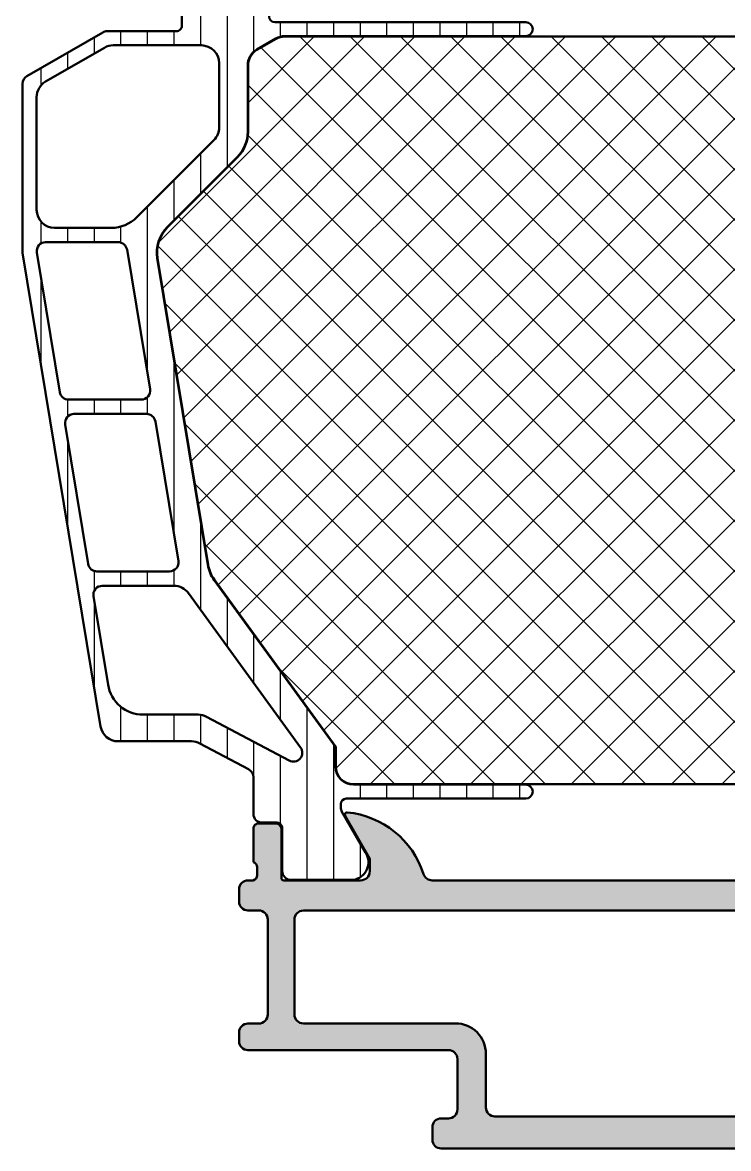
# Model space of a CAD drawing. Extents: x -35 to 63, y 0 to 100.
# Drawn here: x -15.9 to 23.5, y 0 to 62.9 of the extents above; entities that cross this region are included whole.
import ezdxf

# ---------------------------------------------------------------- set-up
doc = ezdxf.new("R2010")
doc.units = 0
for name, color, linetype, lineweight in [('0S-Alu contour', 7, 'Continuous', 50), ('0S-Alu hatch', 252, 'Continuous', 25), ('0S-Plastic contour', 254, 'Continuous', 50), ('0S-Plastic hatch', 253, 'Continuous', 25), ('0S-PT contour', 91, 'Continuous', 50), ('0S-PT hatch', 103, 'Continuous', 25)]:
    doc.layers.add(name, color=color, linetype=linetype, lineweight=lineweight)

# ---------------------------------------------------------------- blocks, each defined once
blk = doc.blocks.new('445610__4A74B0B7_3BEE_4CC4_B318_FDE7C0B896DA_')
at = {"layer": '0S-Alu hatch'}
h = blk.add_hatch(color=256, dxfattribs=at)
edge = h.paths.add_edge_path()
edge.add_line((-3.310000000000009, 13.31000000000002), (-2.710000000000015, 13.31))
edge.add_ellipse((-2.710000000000015, 12.8), major_axis=(-0.5100000000000016, 0), ratio=1, start_angle=180, end_angle=270, ccw=False)
edge.add_line((-2.200000000000013, 12.8), (-2.200000000000024, 7.499999999999991))
edge.add_ellipse((-2.710000000000015, 7.499999999999992), major_axis=(-0.5099999999999909, 0), ratio=1, start_angle=90, end_angle=180, ccw=False)
edge.add_line((-2.710000000000015, 6.990000000000001), (-3.309999999999995, 6.990000000000007))
edge.add_arc((-3.309999999999995, 6.499999999999992), 0.4900000000000154, 90, 180)
edge.add_line((-3.800000000000011, 6.499999999999992), (-3.799999999999961, 5.999999999999966))
edge.add_arc((-3.30999999999998, 5.999999999999992), 0.4899999999999807, 180, 269.9999999999983)
edge.add_line((-3.309999999999995, 5.510000000000012), (7.889999999999972, 5.510000000000005))
edge.add_ellipse((7.889999999999957, 5.000000000000011), major_axis=(-0.5099999999999936, 0), ratio=1, start_angle=180, end_angle=269.9999999999984, ccw=False)
edge.add_line((8.399999999999952, 5.000000000000011), (8.399999999999984, 2.200000000000017))
edge.add_ellipse((7.889999999999979, 2.200000000000014), major_axis=(-0.5100000000000052, 0), ratio=1, start_angle=90, end_angle=180, ccw=False)
edge.add_line((7.889999999999979, 1.690000000000009), (7.489999999999994, 1.690000000000004))
edge.add_arc((7.48999999999998, 1.199999999999998), 0.490000000000006, 89.99999999999834, 180)
edge.add_line((6.999999999999975, 1.199999999999998), (7.000000000000042, 0.4999999999999396))
edge.add_arc((7.490000000000009, 0.4999999999999795), 0.4899999999999665, 180, 270.0000000000008)
edge.add_line((7.490000000000016, 0.010000000000013), (62.49, 0.0100000000000001))
edge.add_arc((62.49, 0.5000000000000002), 0.4900000000000002, 270, 360)
edge.add_line((62.98, 0.5000000000000002), (62.98, 4.499999999999999))
edge.add_arc((62.49, 4.499999999999999), 0.490000000000002, 0, 90)
edge.add_line((62.49, 4.990000000000001), (61.18999999999999, 4.99))
edge.add_arc((61.18999999999999, 4.5), 0.4900000000000003, 90, 180)
edge.add_line((60.69999999999999, 4.5), (60.69999999999999, 4.010000000000005))
edge.add_line((60.69999999999999, 4.010000000000005), (61.69999999999999, 4.009999999999999))
edge.add_line((61.69999999999999, 4.009999999999999), (61.69999999999997, 2.599999999999995))
edge.add_ellipse((60.68999999999996, 2.600000000000012), major_axis=(-1.010000000000005, 0), ratio=1, start_angle=90.0000000000004, end_angle=180, ccw=False)
edge.add_line((60.68999999999997, 1.590000000000007), (56.69, 1.589999999999993))
edge.add_ellipse((56.68999999999999, 2.599999999999992), major_axis=(-1.009999999999999, 0), ratio=1, start_angle=0, end_angle=90.0000000000004, ccw=False)
edge.add_line((55.67999999999999, 2.599999999999992), (55.67999999999999, 4.009999999999999))
edge.add_line((55.67999999999999, 4.009999999999999), (56.67999999999999, 4.009999999999999))
edge.add_line((56.67999999999999, 4.009999999999999), (56.67999999999999, 4.499999999999998))
edge.add_arc((56.18999999999999, 4.499999999999998), 0.490000000000002, 0, 90)
edge.add_line((56.18999999999999, 4.99), (53.39000000000001, 4.99))
edge.add_arc((53.39000000000001, 4.499999999999996), 0.4900000000000038, 90, 180)
edge.add_line((52.9, 4.499999999999996), (52.9, 4.299999999999982))
edge.add_arc((53.39000000000001, 4.299999999999982), 0.490000000000002, 180, 270)
edge.add_line((53.39000000000001, 3.80999999999998), (53.89000000000001, 3.809999999999982))
edge.add_ellipse((53.89000000000001, 3.299999999999986), major_axis=(-0.5099999999999963, 0), ratio=1, start_angle=180, end_angle=270, ccw=False)
edge.add_line((54.40000000000001, 3.299999999999986), (54.39999999999999, 2.299999999999978))
edge.add_ellipse((53.88999999999999, 2.299999999999986), major_axis=(-0.5100000000000052, 0), ratio=1, start_angle=90, end_angle=180, ccw=False)
edge.add_line((53.88999999999999, 1.789999999999981), (41.18964331152376, 1.789999999999981))
edge.add_line((41.18964331152376, 1.789999999999981), (35.1180404795122, 2.223685916572258))
edge.add_ellipse((35.19, 3.231119203401299), major_axis=(-1.009999999999999, 0), ratio=1, start_angle=0, end_angle=85.91438322002477, ccw=False)
edge.add_line((34.17999999999999, 3.231119203401299), (34.18000000000024, 12.80000000000001))
edge.add_ellipse((34.69000000000024, 12.8), major_axis=(-0.5100000000000016, 0), ratio=1, start_angle=270.0000000000008, end_angle=360, ccw=False)
edge.add_line((34.69000000000023, 13.31), (35.49000000000001, 13.31))
edge.add_arc((35.49000000000001, 13.80000000000001), 0.4900000000000038, 270, 360)
edge.add_line((35.98000000000001, 13.80000000000001), (35.98000000000001, 14.99262344879951))
edge.add_ellipse((36.06883644654304, 15.26752059199312), major_axis=(-0.2888950563273834, 0), ratio=1, start_angle=-1.144255259760996, end_angle=72.09111310865973, ccw=False)
edge.add_line((35.77999900000005, 15.2732897379373), (35.77999900000004, 15.72668241068085))
edge.add_ellipse((36.06886709564321, 15.73244365946859), major_axis=(-0.2889255417371545, 0), ratio=1, start_angle=-72.08667931351499, end_angle=1.1425681414651763, ccw=False)
edge.add_line((35.98000000000003, 16.00736293485694), (35.98000000000002, 17.87999800000002))
edge.add_arc((35.69000000000003, 17.87999800000002), 0.2899999999999956, 0, 89.99999999999721)
edge.add_line((35.69000000000004, 18.16999800000002), (34.71002568095723, 18.16999800000001))
edge.add_arc((34.71002568095723, 17.87999800000002), 0.2899999999999885, 90, 180)
edge.add_line((34.42002568095724, 17.87999800000002), (34.42002568095726, 15.12000000000004))
edge.add_ellipse((34.29002568095724, 15.12000000000004), major_axis=(-0.1300000000000097, 0), ratio=1, start_angle=90, end_angle=180, ccw=False)
edge.add_line((34.29002568095724, 14.99000000000003), (29.99000000000005, 14.99000000000004))
edge.add_ellipse((29.99000000000005, 15.50000000000002), major_axis=(-0.5099999999999874, 0), ratio=1, start_angle=0, end_angle=90, ccw=False)
edge.add_line((29.48000000000007, 15.50000000000002), (29.48000000000014, 16.2026794919244))
edge.add_line((29.48000000000014, 16.2026794919244), (30.86283520358467, 18.59782032302762))
edge.add_arc((30.75188021535187, 18.66188021535177), 0.1281197846482875, 329.9999999999972, 455.622577550799)
edge.add_arc((31.22822324117371, 13.82339113815267), 4.989999999999554, 95.6225775507912, 162.2515836439295)
edge.add_ellipse((25.98999999999989, 15.50000000000053), major_axis=(-0.5100000000004781, 0), ratio=1, start_angle=90.0000000000008, end_angle=162.2515836439291, ccw=False)
edge.add_line((25.98999999999989, 14.99000000000005), (6.990000000000144, 14.99000000000003))
edge.add_ellipse((6.990000000000151, 15.50000000000094), major_axis=(-0.5100000000009111, 0), ratio=1, start_angle=17.74841635607021, end_angle=89.9999999999992, ccw=False)
edge.add_arc((1.751776758826338, 13.82339113815311), 4.989999999999107, 17.74841635607037, 84.3774224492091)
edge.add_arc((2.228119784648143, 18.66188021535176), 0.1281197846482884, 84.37742244921571, 209.9999999999992)
edge.add_line((2.117164796415334, 18.59782032302762), (3.499999999999857, 16.2026794919244))
edge.add_line((3.499999999999857, 16.2026794919244), (3.499999999999957, 15.50000000000009))
edge.add_ellipse((2.989999999999973, 15.50000000000002), major_axis=(-0.5099999999999838, 0), ratio=1, start_angle=90, end_angle=180, ccw=False)
edge.add_line((2.989999999999973, 14.99000000000004), (-1.310025680957231, 14.99000000000005))
edge.add_ellipse((-1.310025680957245, 15.12000000000005), major_axis=(-0.1300000000000026, 0), ratio=1, start_angle=0, end_angle=90.0000000000062, ccw=False)
edge.add_line((-1.440025680957248, 15.12000000000005), (-1.440025680957212, 17.87999800000001))
edge.add_arc((-1.730025680957204, 17.87999800000001), 0.289999999999992, 0, 90)
edge.add_line((-1.730025680957204, 18.16999800000001), (-2.710000000000015, 18.16999800000001))
edge.add_arc((-2.710000000000029, 17.87999800000001), 0.2899999999999991, 89.99999999999721, 180)
edge.add_line((-3.000000000000028, 17.87999800000001), (-3.000000000000007, 16.00736293485691))
edge.add_ellipse((-3.088867095643145, 15.73244365946855), major_axis=(-0.2889255417371483, 0), ratio=1, start_angle=178.8574318585939, end_angle=252.0866793135221, ccw=False)
edge.add_line((-2.799998999999971, 15.72668241068111), (-2.799999000000006, 15.27328973793624))
edge.add_ellipse((-3.088836446543062, 15.2675205919931), major_axis=(-0.2888950563274246, 0), ratio=1, start_angle=106.1312633629959, end_angle=181.144255259553, ccw=False)
edge.add_line((-3.00857017348752, 14.99), (-3.309999999999952, 14.99))
edge.add_arc((-3.30999999999998, 14.49999999999996), 0.4900000000000358, 89.99999999999667, 180)
edge.add_line((-3.800000000000016, 14.49999999999996), (-3.79999999999999, 13.80000000000002))
edge.add_arc((-3.309999999999995, 13.80000000000001), 0.4899999999999949, 180, 269.9999999999983)
edge = h.paths.add_edge_path()
edge.add_ellipse((-0.2099999999999866, 12.79999999999998), major_axis=(-0.5000000000000142, 0), ratio=1, start_angle=269.9999999999984, end_angle=360, ccw=False)
edge.add_line((-0.2099999999999724, 13.29999999999999), (32.29000000000026, 13.29999999999922))
edge.add_ellipse((32.29000000000025, 12.79999999999921), major_axis=(-0.5000000000000107, 0), ratio=1, start_angle=180, end_angle=269.9999999999984, ccw=False)
edge.add_line((32.79000000000027, 12.79999999999921), (32.79000000000025, 2.300000000000004))
edge.add_ellipse((32.29000000000025, 2.300000000000004), major_axis=(-0.5, 0), ratio=1, start_angle=90, end_angle=180, ccw=False)
edge.add_line((32.29000000000025, 1.800000000000004), (10.49, 1.800000000000003))
edge.add_ellipse((10.49000000000001, 2.30000000000001), major_axis=(-0.5000000000000071, 0), ratio=1, start_angle=0, end_angle=89.9999999999992, ccw=False)
edge.add_line((9.99, 2.300000000000006), (9.989999999999974, 5.300000000000005))
edge.add_arc((8.28999999999997, 5.300000000000005), 1.700000000000002, 0, 89.99999999999953)
edge.add_line((8.289999999999983, 7.000000000000007), (-0.2099999999999795, 7.000000000000007))
edge.add_ellipse((-0.2099999999999724, 7.500000000000029), major_axis=(-0.5000000000000214, 0), ratio=1, start_angle=0, end_angle=89.9999999999992, ccw=False)
edge.add_line((-0.7099999999999937, 7.500000000000029), (-0.7100000000000009, 12.79999999999998))
at = {"layer": '0S-Alu contour', "color": 7}
for points in [[(2.117164796415334, 18.59782032302762), (3.499999999999857, 16.2026794919244), (3.499999999999957, 15.50000000000009)], [(29.48000000000007, 15.50000000000002), (29.48000000000014, 16.2026794919244), (30.86283520358467, 18.59782032302762)], [(-3.000000000000028, 17.87999800000001), (-3.000000000000007, 16.00736293485691)], [(-1.730025680957204, 18.16999800000001), (-2.710000000000015, 18.16999800000001)], [(-1.440025680957248, 15.12000000000005), (-1.440025680957212, 17.87999800000001)], [(34.42002568095724, 17.87999800000002), (34.42002568095726, 15.12000000000004)], [(35.69000000000004, 18.16999800000002), (34.71002568095723, 18.16999800000001)], [(35.98000000000003, 16.00736293485694), (35.98000000000002, 17.87999800000002)], [(-2.799998999999971, 15.72668241068111), (-2.799999000000006, 15.27328973793624)], [(35.77999900000005, 15.2732897379373), (35.77999900000004, 15.72668241068085)], [(-3.800000000000016, 14.49999999999996), (-3.79999999999999, 13.80000000000002)], [(-3.00857017348752, 14.99), (-3.309999999999952, 14.99)], [(2.989999999999973, 14.99000000000004), (-1.310025680957231, 14.99000000000005)], [(25.98999999999989, 14.99000000000005), (6.990000000000144, 14.99000000000003)], [(34.29002568095724, 14.99000000000003), (29.99000000000005, 14.99000000000004)], [(35.98000000000001, 13.80000000000001), (35.98000000000001, 14.99262344879951)], [(-3.310000000000009, 13.31000000000002), (-2.710000000000015, 13.31)], [(-0.2099999999999724, 13.29999999999999), (32.29000000000026, 13.29999999999922)], [(34.69000000000023, 13.31), (35.49000000000001, 13.31)], [(-2.200000000000013, 12.8), (-2.200000000000024, 7.499999999999991)], [(-0.7099999999999937, 7.500000000000029), (-0.7100000000000009, 12.79999999999998)], [(32.79000000000027, 12.79999999999921), (32.79000000000025, 2.300000000000004)], [(34.17999999999999, 3.231119203401299), (34.18000000000024, 12.80000000000001)], [(-2.710000000000015, 6.990000000000001), (-3.309999999999995, 6.990000000000007)], [(8.289999999999983, 7.000000000000007), (-0.2099999999999795, 7.000000000000007)], [(-3.800000000000011, 6.499999999999992), (-3.799999999999961, 5.999999999999966)], [(-3.309999999999995, 5.510000000000012), (7.889999999999972, 5.510000000000005)], [(9.99, 2.300000000000006), (9.989999999999974, 5.300000000000005)], [(8.399999999999952, 5.000000000000011), (8.399999999999984, 2.200000000000017)], [(52.9, 4.499999999999996), (52.9, 4.299999999999982)], [(56.18999999999999, 4.99), (53.39000000000001, 4.99)], [(55.67999999999999, 2.599999999999992), (55.67999999999999, 4.009999999999999), (56.67999999999999, 4.009999999999999), (56.67999999999999, 4.499999999999998)], [(60.69999999999999, 4.5), (60.69999999999999, 4.010000000000005), (61.69999999999999, 4.009999999999999), (61.69999999999997, 2.599999999999995)], [(62.49, 4.990000000000001), (61.18999999999999, 4.99)], [(62.98, 0.5000000000000002), (62.98, 4.499999999999999)], [(53.39000000000001, 3.80999999999998), (53.89000000000001, 3.809999999999982)], [(54.40000000000001, 3.299999999999986), (54.39999999999999, 2.299999999999978)], [(53.88999999999999, 1.789999999999981), (41.18964331152376, 1.789999999999981), (35.1180404795122, 2.223685916572258)], [(7.889999999999979, 1.690000000000009), (7.489999999999994, 1.690000000000004)], [(32.29000000000025, 1.800000000000004), (10.49, 1.800000000000003)], [(60.68999999999997, 1.590000000000007), (56.69, 1.589999999999993)], [(6.999999999999975, 1.199999999999998), (7.000000000000042, 0.4999999999999396)], [(7.490000000000016, 0.010000000000013), (62.49, 0.0100000000000001)]]:
    blk.add_lwpolyline(points, dxfattribs=at)
for centre, radius, start, end in [((2.228119784648143, 18.66188021535176), 0.1281197846482884, 84.37742244921571, 209.9999999999992), ((1.751776758826338, 13.82339113815311), 4.989999999999107, 17.74841635607037, 84.3774224492091), ((31.22822324117371, 13.82339113815267), 4.989999999999554, 95.6225775507912, 162.2515836439295), ((30.75188021535187, 18.66188021535177), 0.1281197846482875, 329.9999999999972, 95.6225775507991), ((-2.710000000000029, 17.87999800000001), 0.2899999999999991, 89.99999999999721, 180), ((-1.730025680957204, 17.87999800000001), 0.289999999999992, 0, 90), ((34.71002568095723, 17.87999800000002), 0.2899999999999885, 90, 180), ((35.69000000000003, 17.87999800000002), 0.2899999999999956, 0, 89.99999999999721), ((-3.30999999999998, 14.49999999999996), 0.4900000000000358, 89.99999999999667, 180), ((-3.309999999999995, 13.80000000000001), 0.4899999999999949, 180, 269.9999999999983), ((35.49000000000001, 13.80000000000001), 0.4900000000000038, 270, 0), ((-3.309999999999995, 6.499999999999992), 0.4900000000000154, 90, 180), ((8.28999999999997, 5.300000000000005), 1.700000000000002, 0, 89.99999999999953), ((-3.30999999999998, 5.999999999999992), 0.4899999999999807, 180, 269.9999999999983), ((53.39000000000001, 4.499999999999996), 0.4900000000000038, 90, 180), ((56.18999999999999, 4.499999999999998), 0.490000000000002, 0, 90), ((61.18999999999999, 4.5), 0.4900000000000003, 90, 180), ((62.49, 4.499999999999999), 0.490000000000002, 0, 90), ((53.39000000000001, 4.299999999999982), 0.490000000000002, 180, 270), ((7.48999999999998, 1.199999999999998), 0.490000000000006, 89.99999999999834, 180), ((7.490000000000009, 0.4999999999999795), 0.4899999999999665, 180, 270.0000000000008), ((62.49, 0.5000000000000002), 0.4900000000000002, 270, 0)]:
    blk.add_arc(centre, radius, start, end, dxfattribs=at)
at = {"layer": '0S-Alu contour', "color": 7, "extrusion": (0, 0, -1)}
for centre, radius, start, end in [((3.088867095643145, 15.73244365946855), 0.2889255417371483, 107.9133206864779, 181.1425681414062), ((-36.06886709564321, 15.73244365946859), 0.2889255417371545, 358.8574318585348, 72.08667931351503), ((3.088836446543062, 15.2675205919931), 0.2888950563274246, 178.855744740447, 253.8687366370041), ((1.310025680957245, 15.12000000000005), 0.1300000000000026, 269.9999999999938, 0), ((-2.989999999999973, 15.50000000000002), 0.5099999999999838, 180, 270), ((-6.990000000000151, 15.50000000000094), 0.5100000000009111, 270.0000000000008, 342.2515836439298), ((-25.98999999999989, 15.50000000000053), 0.5100000000004781, 197.748416356071, 269.9999999999992), ((-29.99000000000005, 15.50000000000002), 0.5099999999999874, 270, 0), ((-34.29002568095724, 15.12000000000004), 0.1300000000000097, 180, 270), ((-36.06883644654304, 15.26752059199312), 0.2888950563273834, 287.9088868913403, 1.144255259760998), ((2.710000000000015, 12.8), 0.5100000000000016, 90, 180), ((0.2099999999999866, 12.79999999999998), 0.5000000000000142, 0, 90.0000000000016), ((-32.29000000000025, 12.79999999999921), 0.5000000000000107, 90.0000000000016, 180), ((-34.69000000000024, 12.8), 0.5100000000000016, 0, 89.9999999999992), ((2.710000000000015, 7.499999999999992), 0.5099999999999909, 180, 270), ((0.2099999999999724, 7.500000000000029), 0.5000000000000214, 270.0000000000008, 0), ((-7.889999999999957, 5.000000000000011), 0.5099999999999936, 90.0000000000016, 180), ((-53.89000000000001, 3.299999999999986), 0.5099999999999963, 90, 180), ((-35.19, 3.231119203401299), 1.009999999999999, 274.0856167799752, 0), ((-56.68999999999999, 2.599999999999992), 1.009999999999999, 269.9999999999996, 0), ((-60.68999999999996, 2.600000000000012), 1.010000000000005, 180, 269.9999999999996), ((-7.889999999999979, 2.200000000000014), 0.5100000000000052, 180, 270), ((-10.49000000000001, 2.30000000000001), 0.5000000000000071, 270.0000000000008, 0), ((-32.29000000000025, 2.300000000000004), 0.5, 180, 270), ((-53.88999999999999, 2.299999999999986), 0.5100000000000052, 180, 270)]:
    blk.add_arc(centre, radius, start, end, dxfattribs=at)
blk = doc.blocks.new('465900__CB532EB1_6061_4CC6_B589_75F19FBD6495_')
at = {"layer": '0S-PT hatch'}
h = blk.add_hatch(dxfattribs=at)
h.set_pattern_fill('ANSI37', color=256, scale=0.625, angle=90, style=0)
h.set_pattern_definition([(135, (0, 0), (-1.403165018917055, -1.403165018917055), []), (225, (0, 0), (1.403165018917055, -1.403165018917055), [])])
edge = h.paths.add_edge_path()
edge.add_line((29.57999999999995, 61.14999999999987), (29.58000000000001, 21.3500000000001))
edge.add_ellipse((28.58999999999996, 21.3500000000001), major_axis=(-0.9900000000000446, 0), ratio=1, start_angle=90.0000000000004, end_angle=180, ccw=False)
edge.add_line((28.58999999999997, 20.36000000000005), (12.21179744661188, 20.36000000000002))
edge.add_line((12.21179744661188, 20.36000000000002), (2.59000000000006, 20.36000000000001))
edge.add_ellipse((2.59000000000006, 21.35000000000001), major_axis=(-0.9899999999999913, 0), ratio=1, start_angle=0, end_angle=90, ccw=False)
edge.add_line((1.600000000000068, 21.35000000000001), (1.600000000000065, 22.45324919696233))
edge.add_line((1.600000000000065, 22.45324919696233), (-5.173803639684231, 31.77659005944563))
edge.add_ellipse((-3.563859820878143, 32.94628271150757), major_axis=(-1.989999999999907, 0), ratio=1, start_angle=9.360190801912609, end_angle=35.999999999999204, ccw=False)
edge.add_line((-5.527363772053766, 32.62262821406107), (-8.351706504563815, 49.75697412462211))
edge.add_ellipse((-6.388202553388076, 50.08062862206867), major_axis=(-1.99000000000003, 0), ratio=1, start_angle=-45.00000000000023, end_angle=9.360190801913689, ccw=False)
edge.add_line((-7.795345047949322, 51.48777111662993), (-3.88871536981501, 55.39440079476418))
edge.add_arc((-5.30999999999998, 56.81568542494911), 2.009999999999989, 315.0000000000007, 360)
edge.add_line((-3.299999999999991, 56.81568542494911), (-3.299999999999847, 60.53341924626914))
edge.add_ellipse((-2.309999999999824, 60.53341924626911), major_axis=(-0.9900000000000233, 0), ratio=1, start_angle=299.9999999999995, end_angle=360, ccw=False)
edge.add_line((-2.804999999999829, 61.39078439601573), (-1.737050807568827, 62.00736514974661))
edge.add_ellipse((-1.242050807568809, 61.15000000000001), major_axis=(-0.9900000000000071, 0), ratio=1, start_angle=270, end_angle=300.000000000001, ccw=False)
edge.add_line((-1.242050807568809, 62.14000000000003), (12.21179744661189, 62.13999999999996))
edge.add_line((12.21179744661189, 62.13999999999996), (28.5899999999999, 62.13999999999993))
edge.add_ellipse((28.5899999999999, 61.14999999999987), major_axis=(-0.9900000000000517, 0), ratio=1, start_angle=180, end_angle=270, ccw=False)
at = {"layer": '0S-PT contour', "color": 7}
for points in [[(-2.804999999999829, 61.39078439601573), (-1.737050807568827, 62.00736514974661)], [(-1.242050807568809, 62.14000000000003), (12.21179744661189, 62.13999999999996), (28.5899999999999, 62.13999999999993)], [(29.57999999999995, 61.14999999999987), (29.58000000000001, 21.3500000000001)], [(-3.299999999999991, 56.81568542494911), (-3.299999999999847, 60.53341924626914)], [(-7.795345047949322, 51.48777111662993), (-3.88871536981501, 55.39440079476418)], [(-5.527363772053766, 32.62262821406107), (-8.351706504563815, 49.75697412462211)], [(1.600000000000068, 21.35000000000001), (1.600000000000065, 22.45324919696233), (-5.173803639684231, 31.77659005944563)], [(28.58999999999997, 20.36000000000005), (12.21179744661188, 20.36000000000002), (2.59000000000006, 20.36000000000001)]]:
    blk.add_lwpolyline(points, dxfattribs=at)
at = {"layer": '0S-PT contour', "color": 7, "extrusion": (0, 0, -1)}
for centre, radius, start, end in [((1.242050807568809, 61.15000000000001), 0.9900000000000071, 59.99999999999899, 90), ((-28.5899999999999, 61.14999999999987), 0.9900000000000517, 90, 180), ((2.309999999999824, 60.53341924626911), 0.9900000000000233, 0, 60.00000000000052), ((6.388202553388076, 50.08062862206867), 1.99000000000003, 350.6398091980863, 45.00000000000022), ((3.563859820878143, 32.94628271150757), 1.989999999999907, 324.0000000000009, 350.6398091980874), ((-2.59000000000006, 21.35000000000001), 0.9899999999999913, 270, 0), ((-28.58999999999996, 21.3500000000001), 0.9900000000000446, 180, 269.9999999999996)]:
    blk.add_arc(centre, radius, start, end, dxfattribs=at)
at = {"layer": '0S-PT contour', "color": 7}
blk.add_arc((-5.30999999999998, 56.81568542494911), 2.009999999999989, 315.0000000000007, 0, dxfattribs=at)
blk = doc.blocks.new('245333__9AE1B75B_68EC_4217_87AC_3E8BCC204425___A74918F2_8192_41A2_B50B_D29DF72A9CAD_')
at = {"layer": '0S-Plastic hatch'}
h = blk.add_hatch(dxfattribs=at)
h.set_pattern_fill('ANSI31', color=256, scale=0.4680000000000001, angle=45, style=0)
h.set_pattern_definition([(90, (0, 0), (-1.4859, 0), [])])
edge = h.paths.add_edge_path()
edge.add_arc((-7.310000000000009, 62.7500000000001), 0.3100000000001444, 269.9999999999973, 360)
edge.add_line((-6.999999999999864, 62.7500000000001), (-7.000000000000191, 63.79000299999985))
edge.add_ellipse((-6.510000000000196, 63.79000299999999), major_axis=(-0.4899999999999949, 0), ratio=1, start_angle=270.00000000000165, end_angle=360, ccw=False)
edge.add_line((-6.510000000000211, 64.280003), (-5.699668628398633, 64.280003))
edge.add_arc((-5.699668628404602, 64.59000300000599), 0.310000000005985, 270.0000000011031, 360.0079248439906)
edge.add_line((-5.38966863136391, 64.59004587753816), (-5.390000574115695, 66.98993624986667))
edge.add_ellipse((-4.900004601357032, 66.99000402256138), major_axis=(-0.4899959774455775, 0), ratio=1, start_angle=-90, end_angle=0.007924737246696623, ccw=False)
edge.add_line((-4.900004601357032, 67.48000000000697), (-1.424177465547835, 67.47999999999999))
edge.add_ellipse((-1.565771112623828, 66.50018192527713), major_axis=(-0.9899960709244693, 0), ratio=1, start_angle=147.2592430116709, end_angle=261.7771036411068, ccw=False)
edge.add_line((-0.7330594076424523, 65.96475365105836), (-2.05168440619763, 63.68082784542121))
edge.add_arc((-1.610085349575093, 63.42587054617024), 0.509914650947844, 150.0000034023275, 180)
edge.add_line((-2.120000000522937, 63.42587054617024), (-2.119999999999912, 63.25000000000013))
edge.add_arc((-1.809999999999867, 63.25), 0.3100000000000449, 180, 270)
edge.add_line((-1.809999999999867, 62.93999999999996), (12.21179744661189, 62.94000000000003))
edge.add_ellipse((12.21179744661189, 62.55000000000002), major_axis=(-0.3900000000000006, 0), ratio=1, start_angle=90, end_angle=270, ccw=False)
edge.add_line((12.21179744661189, 62.16000000000002), (-1.242050807568809, 62.16000000000002))
edge.add_arc((-1.242050807568794, 61.15000000000001), 1.010000000000005, 90.00000000000081, 120.0000000000013)
edge.add_line((-1.747050807568818, 62.02468565782229), (-2.814999999999834, 61.40810490409141))
edge.add_arc((-2.309999999999824, 60.53341924626909), 1.010000000000035, 119.9999999999994, 180)
edge.add_line((-3.319999999999861, 60.53341924626909), (-3.319999999999986, 56.81568542494908))
edge.add_ellipse((-5.30999999999998, 56.81568542494911), major_axis=(-1.989999999999994, 0), ratio=1, start_angle=135.0000000000008, end_angle=180, ccw=False)
edge.add_line((-3.902857505438737, 55.4085429303879), (-7.809487183573047, 51.50191325225367))
edge.add_arc((-6.388202553388076, 50.08062862206866), 2.010000000000039, 134.9999999999993, 189.360190801913)
edge.add_line((-8.371440212615845, 49.75372131560256), (-5.547097480105783, 32.61937540504151))
edge.add_arc((-3.563859820878128, 32.94628271150761), 2.009999999999926, 189.3601908019132, 216)
edge.add_line((-5.189983979571714, 31.76483435439978), (1.580000000000069, 22.44675080303767))
edge.add_line((1.580000000000069, 22.44675080303767), (1.580000000000076, 21.35000000000001))
edge.add_arc((2.590000000000074, 21.35000000000001), 1.009999999999998, 180, 269.9999999999988)
edge.add_line((2.590000000000053, 20.34000000000001), (12.21179744661188, 20.34000000000002))
edge.add_ellipse((12.21179744661188, 19.95000000000001), major_axis=(-0.3900000000000077, 0), ratio=1, start_angle=90, end_angle=270, ccw=False)
edge.add_line((12.21179744661188, 19.56), (2.19000000000004, 19.55999999999998))
edge.add_arc((2.190000000000047, 19.25000000000003), 0.3099999999999561, 90.00000000000134, 180)
edge.add_line((1.880000000000091, 19.25000000000003), (1.879999999475245, 19.07412934928449))
edge.add_arc((2.389914507581892, 19.07412934928548), 0.5099145081066468, 180, 209.9999965994565)
edge.add_line((1.948315574671404, 18.81917212144136), (3.266940554096748, 16.53524634894159))
edge.add_ellipse((2.434228849115342, 15.99981807472284), major_axis=(-0.9899960709244771, 0), ratio=1, start_angle=98.2228963588982, end_angle=212.7407569883268, ccw=False)
edge.add_line((2.575822496191421, 15.01999999999999), (-0.9000046396178333, 15.01999999999302))
edge.add_ellipse((-0.9000046396270633, 15.5099959774294), major_axis=(-0.4899959774363811, 0), ratio=1, start_angle=-0.00792480466878942, end_angle=90.00000000107917, ccw=False)
edge.add_line((-1.39000061237645, 15.51006375070049), (-1.389668669624676, 17.90995412304522))
edge.add_arc((-1.699668666659469, 17.90999699999998), 0.3100000000000087, 359.9920752627073, 450.0000000005043)
edge.add_line((-1.699668666662198, 18.21999699999999), (-2.510002678902004, 18.21999699999282))
edge.add_ellipse((-2.510002678902004, 18.70999432109072), major_axis=(-0.4899973210978921, 0), ratio=1, start_angle=0, end_angle=90, ccw=False)
edge.add_line((-2.999999999999896, 18.70999432109072), (-2.999999999999992, 20.74944778337538))
edge.add_arc((-3.509999999999941, 20.74944778337535), 0.5099999999999483, 0, 62.02052561152114)
edge.add_line((-3.270730834759483, 21.19983680029859), (-5.985290978483739, 22.64194687665201))
edge.add_arc((-6.459137756705139, 21.74999999999992), 1.010000000000107, 62.02052561152096, 90)
edge.add_line((-6.459137756705139, 22.76000000000003), (-10.56134089668841, 22.75999999999998))
edge.add_ellipse((-10.56134089668841, 23.74999999999992), major_axis=(-0.9899999999999485, 0), ratio=1, start_angle=9.360190801913404, end_angle=90, ccw=False)
edge.add_line((-11.53815944526321, 23.58898595353155), (-15.89999999999991, 50.05081865226768))
edge.add_line((-15.89999999999991, 50.05081865226768), (-15.89999999999991, 59.50551362713286))
edge.add_ellipse((-15.40999999999989, 59.50551362713286), major_axis=(-0.4900000000000233, 0), ratio=1, start_angle=300.00000000000296, end_angle=360, ccw=False)
edge.add_line((-15.65499999999992, 59.92986607498725), (-11.4210254037848, 62.37435244785432))
edge.add_ellipse((-11.17602540378483, 61.95000000000005), major_axis=(-0.4899999999998956, 0), ratio=1, start_angle=270, end_angle=300.0000000000038, ccw=False)
edge.add_line((-11.17602540378483, 62.43999999999995), (-7.310000000000023, 62.43999999999996))
edge = h.paths.add_edge_path()
edge.add_line((-4.909999999999961, 57.06421356237299), (-4.909999999999847, 60.64999999999991))
edge.add_arc((-5.909999999999833, 60.64999999999994), 0.9999999999999857, 0, 90)
edge.add_line((-5.909999999999833, 61.64999999999992), (-10.827691453624, 61.64999999999994))
edge.add_arc((-10.82769145362402, 60.64999999999985), 1.000000000000092, 89.9999999999992, 119.9999999999991)
edge.add_line((-11.32769145362405, 61.51602540378437), (-14.60999999999985, 59.62098368097095))
edge.add_arc((-14.10999999999985, 58.75495827718644), 1.000000000000057, 119.9999999999981, 180)
edge.add_line((-15.10999999999991, 58.75495827718645), (-15.10999999999991, 52.44999999999997))
edge.add_arc((-14.11000000000002, 52.44999999999997), 0.9999999999998863, 180, 270)
edge.add_line((-14.11000000000002, 51.45000000000008), (-10.93842712474602, 51.45000000000008))
edge.add_arc((-10.93842712474605, 53.45000000000008), 2, 270.0000000000008, 314.9999999999993)
edge.add_line((-9.52421356237297, 52.03578643762696), (-5.202893218813422, 56.35710678118647))
edge.add_arc((-5.909999999999975, 57.06421356237303), 1.000000000000018, 314.9999999999995, 360)
edge = h.paths.add_edge_path()
edge.add_line((-8.775906908291056, 42.43132022548903), (-10.06162119400547, 50.2313202254891))
edge.add_arc((-10.55496389530589, 50.15000000000002), 0.499999999999992, 9.36019080191405, 90)
edge.add_line((-10.55496389530589, 50.65000000000001), (-14.60894096789276, 50.65000000000001))
edge.add_arc((-14.60894096789276, 50.15000000000002), 0.4999999999999929, 90, 189.3601908019149)
edge.add_line((-15.10228366919317, 50.06867977451093), (-13.81656938347876, 42.26867977451079))
edge.add_arc((-13.32322668217833, 42.34999999999987), 0.4999999999999908, 189.3601908019132, 270.0000000000012)
edge.add_line((-13.32322668217832, 41.84999999999988), (-9.269249609591476, 41.84999999999994))
edge.add_arc((-9.269249609591476, 42.34999999999994), 0.5, 270, 369.360190801914)
edge = h.paths.add_edge_path()
edge.add_line((-7.193489325873507, 32.83132022548905), (-8.47920361158777, 40.63132022548901))
edge.add_arc((-8.972546312888205, 40.54999999999993), 0.5000000000000048, 9.360190801912992, 90)
edge.add_line((-8.972546312888205, 41.04999999999994), (-13.02652338547502, 41.04999999999987))
edge.add_arc((-13.02652338547502, 40.54999999999987), 0.5000000000000071, 90, 189.3601908019128)
edge.add_line((-13.51986608677546, 40.46867977451078), (-12.23415180106117, 32.66867977451082))
edge.add_arc((-11.74080909976073, 32.7499999999999), 0.5000000000000036, 189.3601908019121, 269.9999999999996)
edge.add_line((-11.74080909976073, 32.24999999999989), (-7.686832027173913, 32.24999999999996))
edge.add_arc((-7.686832027173942, 32.74999999999997), 0.5000000000000071, 270.0000000000033, 369.360190801913)
edge = h.paths.add_edge_path()
edge.add_arc((-7.436116965542247, 30.44999999999996), 0.9999999999999944, 36, 90.00000000000081)
edge.add_line((-7.436116965542261, 31.44999999999996), (-11.44410580305757, 31.44999999999991))
edge.add_arc((-11.44410580305757, 30.9499999999999), 0.5000000000000071, 90, 189.3601908019133)
edge.add_line((-11.93744850435801, 30.86867977451082), (-11.1225099313139, 25.92471909804354))
edge.add_arc((-9.149139126112251, 26.24999999999988), 1.999999999999937, 189.3601908019139, 270.0000000000008)
edge.add_line((-9.149139126112225, 24.24999999999994), (-6.085431121647339, 24.24999999999998))
edge.add_ellipse((-6.085431121647339, 23.2500000000001), major_axis=(-0.9999999999998826, 0), ratio=1, start_angle=242.0205256115195, end_angle=270, ccw=False)
edge.add_line((-5.616275895685639, 24.13311571945741), (-1.003608449807124, 21.68263613883446))
edge.add_arc((-0.7690308368262678, 22.12419399856317), 0.4999999999999998, 242.0205256115221, 395.9999999999988)
edge.add_line((-0.3645223396387873, 22.4180866247094), (-6.627099971167304, 31.03778525229243))
at = {"layer": '0S-Alu contour', "color": 7}
for points in [[(-11.32769145362405, 61.51602540378437), (-14.60999999999985, 59.62098368097095)], [(-5.909999999999833, 61.64999999999992), (-10.827691453624, 61.64999999999994)], [(-4.909999999999961, 57.06421356237299), (-4.909999999999847, 60.64999999999991)], [(-15.10999999999991, 58.75495827718645), (-15.10999999999991, 52.44999999999997)], [(-9.52421356237297, 52.03578643762696), (-5.202893218813422, 56.35710678118647)], [(-14.11000000000002, 51.45000000000008), (-10.93842712474602, 51.45000000000008)], [(-10.55496389530589, 50.65000000000001), (-14.60894096789276, 50.65000000000001)], [(-15.10228366919317, 50.06867977451093), (-13.81656938347876, 42.26867977451079)], [(-8.775906908291056, 42.43132022548903), (-10.06162119400547, 50.2313202254891)], [(-13.32322668217832, 41.84999999999988), (-9.269249609591476, 41.84999999999994)], [(-8.972546312888205, 41.04999999999994), (-13.02652338547502, 41.04999999999987)], [(-13.51986608677546, 40.46867977451078), (-12.23415180106117, 32.66867977451082)], [(-7.193489325873507, 32.83132022548905), (-8.47920361158777, 40.63132022548901)], [(-11.74080909976073, 32.24999999999989), (-7.686832027173913, 32.24999999999996)], [(-11.93744850435801, 30.86867977451082), (-11.1225099313139, 25.92471909804354)], [(-7.436116965542261, 31.44999999999996), (-11.44410580305757, 31.44999999999991)], [(-0.3645223396387873, 22.4180866247094), (-6.627099971167304, 31.03778525229243)], [(-9.149139126112225, 24.24999999999994), (-6.085431121647339, 24.24999999999998)], [(-5.616275895685639, 24.13311571945741), (-1.003608449807124, 21.68263613883446)]]:
    blk.add_lwpolyline(points, dxfattribs=at)
for centre, radius, start, end in [((-10.82769145362402, 60.64999999999985), 1.000000000000092, 89.9999999999992, 119.9999999999991), ((-5.909999999999833, 60.64999999999994), 0.9999999999999857, 0, 90), ((-14.10999999999985, 58.75495827718644), 1.000000000000057, 119.9999999999981, 180), ((-5.909999999999975, 57.06421356237303), 1.000000000000018, 314.9999999999995, 0), ((-14.11000000000002, 52.44999999999997), 0.9999999999998863, 180, 270), ((-10.93842712474605, 53.45000000000008), 2, 270.0000000000008, 314.9999999999993), ((-14.60894096789276, 50.15000000000002), 0.4999999999999929, 90, 189.3601908019149), ((-10.55496389530589, 50.15000000000002), 0.499999999999992, 9.36019080191405, 90), ((-13.32322668217833, 42.34999999999987), 0.4999999999999908, 189.3601908019132, 270.0000000000012), ((-9.269249609591476, 42.34999999999994), 0.5, 270, 9.36019080191405), ((-13.02652338547502, 40.54999999999987), 0.5000000000000071, 90, 189.3601908019128), ((-8.972546312888205, 40.54999999999993), 0.5000000000000048, 9.360190801912992, 90), ((-7.686832027173942, 32.74999999999997), 0.5000000000000071, 270.0000000000033, 9.360190801912992), ((-11.74080909976073, 32.7499999999999), 0.5000000000000036, 189.3601908019121, 269.9999999999996), ((-11.44410580305757, 30.9499999999999), 0.5000000000000071, 90, 189.3601908019133), ((-7.436116965542247, 30.44999999999996), 0.9999999999999944, 36, 90.00000000000081), ((-9.149139126112251, 26.24999999999988), 1.999999999999937, 189.3601908019139, 270.0000000000008), ((-0.7690308368262678, 22.12419399856317), 0.4999999999999998, 242.0205256115221, 35.99999999999873)]:
    blk.add_arc(centre, radius, start, end, dxfattribs=at)
at = {"layer": '0S-Alu contour', "color": 7, "extrusion": (0, 0, -1)}
blk.add_arc((6.085431121647339, 23.2500000000001), 0.9999999999998826, 90, 117.9794743884805, dxfattribs=at)
at = {"layer": '0S-Plastic contour', "color": 7}
for points in [[(-4.900004601357032, 67.48000000000697), (-1.424177465547835, 67.47999999999999)], [(-5.38966863136391, 64.59004587753816), (-5.390000574115695, 66.98993624986667)], [(-0.7330594076424523, 65.96475365105836), (-2.05168440619763, 63.68082784542121)], [(-6.510000000000211, 64.280003), (-5.699668628398633, 64.280003)], [(-6.999999999999864, 62.7500000000001), (-7.000000000000191, 63.79000299999985)], [(-2.120000000522937, 63.42587054617024), (-2.119999999999912, 63.25000000000013)], [(-1.809999999999867, 62.93999999999996), (12.21179744661189, 62.94000000000003)], [(-15.65499999999992, 59.92986607498725), (-11.4210254037848, 62.37435244785432)], [(-11.17602540378483, 62.43999999999995), (-7.310000000000023, 62.43999999999996)], [(-1.747050807568818, 62.02468565782229), (-2.814999999999834, 61.40810490409141)], [(12.21179744661189, 62.16000000000002), (-1.242050807568809, 62.16000000000002)], [(-3.319999999999861, 60.53341924626909), (-3.319999999999986, 56.81568542494908)], [(-11.53815944526321, 23.58898595353155), (-15.89999999999991, 50.05081865226768), (-15.89999999999991, 59.50551362713286)], [(-3.902857505438737, 55.4085429303879), (-7.809487183573047, 51.50191325225367)], [(-8.371440212615845, 49.75372131560256), (-5.547097480105783, 32.61937540504151)], [(-5.189983979571714, 31.76483435439978), (1.580000000000069, 22.44675080303767), (1.580000000000076, 21.35000000000001)], [(-6.459137756705139, 22.76000000000003), (-10.56134089668841, 22.75999999999998)], [(-3.270730834759483, 21.19983680029859), (-5.985290978483739, 22.64194687665201)], [(-2.999999999999896, 18.70999432109072), (-2.999999999999992, 20.74944778337538)], [(2.590000000000053, 20.34000000000001), (12.21179744661188, 20.34000000000002)], [(12.21179744661188, 19.56), (2.19000000000004, 19.55999999999998)], [(1.880000000000091, 19.25000000000003), (1.879999999475245, 19.07412934928449)], [(1.948315574671404, 18.81917212144136), (3.266940554096748, 16.53524634894159)], [(-1.699668666662198, 18.21999699999999), (-2.510002678902004, 18.21999699999282)], [(-1.39000061237645, 15.51006375070049), (-1.389668669624676, 17.90995412304522)], [(2.575822496191421, 15.01999999999999), (-0.9000046396178333, 15.01999999999302)]]:
    blk.add_lwpolyline(points, dxfattribs=at)
at = {"layer": '0S-Plastic contour', "color": 7, "extrusion": (0, 0, -1)}
for centre, radius, start, end in [((4.900004601357032, 66.99000402256138), 0.4899959774455775, 359.9920752627533, 90), ((1.565771112623828, 66.50018192527713), 0.9899960709244695, 98.2228963588932, 212.7407569883292), ((6.510000000000196, 63.79000299999999), 0.4899999999999949, 0, 89.99999999999834), ((-12.21179744661189, 62.55000000000002), 0.3900000000000006, 90, 270), ((11.17602540378483, 61.95000000000005), 0.4899999999998956, 59.99999999999618, 90), ((15.40999999999989, 59.50551362713286), 0.4900000000000233, 0, 59.99999999999707), ((5.30999999999998, 56.81568542494911), 1.989999999999994, 180, 224.9999999999992), ((10.56134089668841, 23.74999999999992), 0.9899999999999486, 270, 350.6398091980866), ((-12.21179744661188, 19.95000000000001), 0.3900000000000077, 90, 270), ((2.510002678902004, 18.70999432109072), 0.4899973210978921, 270, 0), ((-2.434228849115342, 15.99981807472284), 0.9899960709244771, 147.2592430116732, 261.7771036411018), ((0.9000046396270633, 15.5099959774294), 0.4899959774363812, 269.9999999989208, 0.0079248046689444)]:
    blk.add_arc(centre, radius, start, end, dxfattribs=at)
at = {"layer": '0S-Plastic contour', "color": 7}
for centre, radius, start, end in [((-5.699668628404602, 64.59000300000599), 0.310000000005985, 270.0000000011031, 0.0079248439906155), ((-1.610085349575093, 63.42587054617024), 0.509914650947844, 150.0000034023275, 180), ((-1.809999999999867, 63.25), 0.3100000000000449, 180, 270), ((-7.310000000000009, 62.7500000000001), 0.3100000000001444, 269.9999999999973, 0), ((-1.242050807568794, 61.15000000000001), 1.010000000000005, 90.00000000000081, 120.0000000000013), ((-2.309999999999824, 60.53341924626909), 1.010000000000035, 119.9999999999994, 180), ((-6.388202553388076, 50.08062862206866), 2.010000000000039, 134.9999999999993, 189.360190801913), ((-3.563859820878128, 32.94628271150761), 2.009999999999926, 189.3601908019132, 216), ((-6.459137756705139, 21.74999999999992), 1.010000000000107, 62.02052561152096, 90), ((-3.509999999999941, 20.74944778337535), 0.5099999999999483, 0, 62.02052561152114), ((2.590000000000074, 21.35000000000001), 1.009999999999998, 180, 269.9999999999988), ((2.190000000000047, 19.25000000000003), 0.3099999999999561, 90.00000000000134, 180), ((2.389914507581892, 19.07412934928548), 0.5099145081066468, 180, 209.9999965994565), ((-1.699668666659469, 17.90999699999998), 0.3100000000000087, 359.9920752627073, 90.0000000005043)]:
    blk.add_arc(centre, radius, start, end, dxfattribs=at)
blk = doc.blocks.new('465900__2861CD55_15EC_4787_AEF2_9B0768E5E201_')
at = {"layer": '0S-Alu contour', "color": 7}
blk.add_blockref('445610__4A74B0B7_3BEE_4CC4_B318_FDE7C0B896DA_', (0, 0), dxfattribs=at)
at = {"layer": '0S-Plastic contour', "color": 7}
blk.add_blockref('245333__9AE1B75B_68EC_4217_87AC_3E8BCC204425___A74918F2_8192_41A2_B50B_D29DF72A9CAD_', (0, 0), dxfattribs=at)
at = {"layer": '0S-PT contour', "color": 7}
blk.add_blockref('465900__CB532EB1_6061_4CC6_B589_75F19FBD6495_', (0, 0), dxfattribs=at)

msp = doc.modelspace()

# ---------------------------------------------------------------- block references
at = {"layer": '0S-Alu contour', "color": 7}
msp.add_blockref('465900__2861CD55_15EC_4787_AEF2_9B0768E5E201_', (0, 0), dxfattribs=at)

doc.saveas('drawing.dxf')
